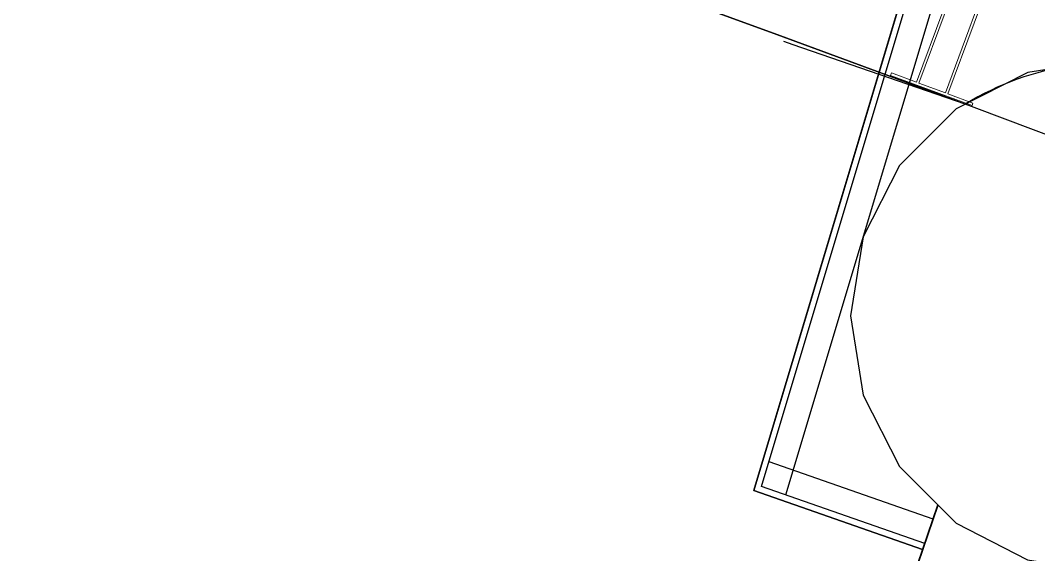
# Model space of a CAD drawing. Header units: millimetres. Extents: x 62878 to 70819, y -67946 to -61850.
# Drawn here: x 67839.2 to 68038, y -62371.8 to -62267.5 of the extents above; entities that cross this region are included whole.
import ezdxf

# ---------------------------------------------------------------- set-up
doc = ezdxf.new("R2010")
doc.units = ezdxf.units.MM
doc.linetypes.add('HIDDEN', pattern=[0.375, 0.25, -0.125])
doc.layers.add('alan hesabı1', color=7, linetype='Continuous', plot=False)
for name, color, linetype, lineweight in [('BA DÖŞ.-yeni', 11, 'Continuous', 30), ('BAP', 41, 'Continuous', 30), ('Dog_dos_yeni', 63, 'Continuous', 5), ('DOGRAMA', 171, 'Continuous', 0), ('DUV.ALÇ.-yeni', 20, 'Continuous', 25), ('DUVAR-GAZBETON', 84, 'Continuous', 35)]:
    doc.layers.add(name, color=color, linetype=linetype, lineweight=lineweight)

msp = doc.modelspace()

# ---------------------------------------------------------------- linework, layer by layer
msp.add_lwpolyline([(68896.02, -63031.44), (69030.26, -63071.18), (69185.28, -62547.65), (68893, -62461.11, 1.044368), (68063.2, -62298.73, 0.204375), (63106.96, -62494.78, 0.353953), (62932.94, -62997.83), (63753.18, -65779.6), (64154.95, -67142.15), (65336.72, -66792.62), (65336.7, -66829.11), (65270.54, -66829.07, 0.626789), (65270.2, -67369.07), (65531.84, -67369.23, 0.926242), (66130.09, -67369.61), (66391.73, -67369.77, 0.626743), (66392.07, -66829.77), (66326.15, -66829.73), (66326.17, -66793.24), (67506.16, -67144.13), (68467.02, -63899.09), (68625.2, -63946.04), (68896.02, -63031.42)], format="xyb")
at = {"layer": 'alan hesabı1', "linetype": 'ByBlock'}
msp.add_lwpolyline([(67499.72, -62667.38), (67642.12, -62151.75), (68011.41, -62262.54), (67982.41, -62359.23), (68015.39, -62370.77), (67878.85, -62772.12), (67859.57, -62766.8), (67772.82, -62742.83)], close=True, dxfattribs=at)
at = {"layer": 'BA DÖŞ.-yeni', "linetype": 'HIDDEN', "ltscale": 150}
msp.add_arc((65815.04, -68607.15), 6697.94, 70.74616, 109.296847, dxfattribs=at)
at = {"layer": 'BAP'}
msp.add_lwpolyline([(68101.32, -62325.24), (68098.89, -62309.79), (68091.79, -62295.85), (68080.74, -62284.78), (68066.81, -62277.67), (68051.36, -62275.21), (68035.9, -62277.65), (68021.96, -62284.74), (68010.89, -62295.8), (68003.78, -62309.73), (68001.32, -62325.18), (68003.76, -62340.63), (68010.86, -62354.58), (68021.91, -62365.64), (68035.84, -62372.75), (68051.29, -62375.21), (68066.75, -62372.77), (68080.69, -62365.68), (68091.76, -62354.63), (68098.87, -62340.69)], close=True, dxfattribs=at)
at = {"layer": 'Dog_dos_yeni'}
msp.add_lwpolyline([(68025.04, -62284.11), (68009.1, -62278.2), (68009.28, -62277.73), (68014.2, -62279.55), (68024.47, -62251.9), (68024.94, -62252.07), (68014.67, -62279.73), (68019.82, -62281.64), (68030.09, -62253.99), (68030.56, -62254.16), (68020.29, -62281.82), (68025.21, -62283.65), (68025.04, -62284.11)], close=True, dxfattribs=at)
at = {"layer": 'DOGRAMA', "lineweight": -2}
msp.add_lwpolyline([(68355.73, -61957.86, 0.273736), (68066.91, -62277.72, 0.209295), (68023.71, -62283.85, 0.198368), (63201.05, -62451.11)], format="xyb", dxfattribs=at)
at = {"layer": 'DUV.ALÇ.-yeni', "ltscale": 75}
for p, q in [((67982.41, -62359.23), (68013.21, -62256.55)), ((67983.95, -62358.44), (68014.41, -62256.91)), ((67988.67, -62360.1), (68019.2, -62258.35))]:
    msp.add_line(p, q, dxfattribs=at)
at = {"layer": 'DUV.ALÇ.-yeni', "ltscale": 5}
for p, q in [((68017.41, -62364.86), (67985.39, -62353.65)), ((68015.39, -62370.77), (67982.41, -62359.23)), ((68015.79, -62369.59), (67983.95, -62358.44))]:
    msp.add_line(p, q, dxfattribs=at)
at = {"layer": 'DUVAR-GAZBETON', "ltscale": 0.5}
msp.add_line((67831.86, -62910.21), (68018.35, -62362.08), dxfattribs=at)

doc.saveas('drawing.dxf')
